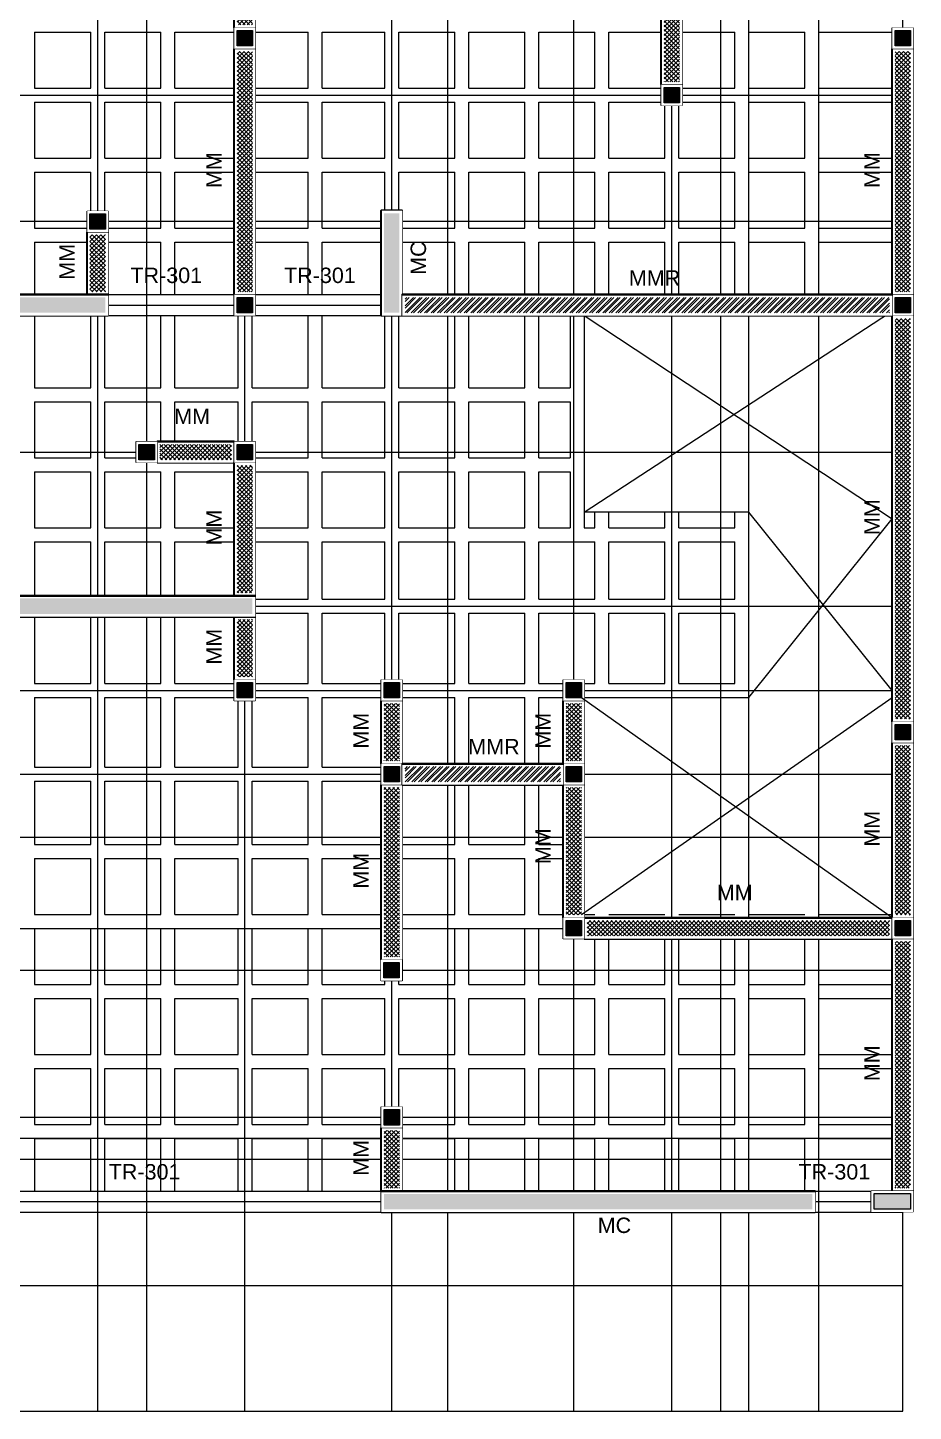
# Model space of a CAD drawing. Header units: metres. Extents: x -44 to 49.1, y -18.2 to 16.5.
# Drawn here: x 29.42 to 35.75, y 0.88 to 10.76 of the extents above; entities that cross this region are included whole.
import ezdxf

# ---------------------------------------------------------------- set-up
doc = ezdxf.new("R2010")
doc.units = ezdxf.units.M
doc.set_wipeout_variables(frame=1)
doc.linetypes.add('CENTER2', pattern=[1.125, 0.75, -0.125, 0.125, -0.125])
doc.linetypes.add('HIDDEN', pattern=[9.525, 6.35, -3.175])
for name, color, linetype, lineweight in [('.S-Castillos', 1, 'Continuous', 5), ('.S-Ejes', 251, 'CENTER2', 5), ('.S-Muros', 1, 'Continuous', 30), ('.S-Nervaduras', 86, 'Continuous', 13), ('.S-Textos', 5, 'Continuous', 15), ('.S-Vacios', 6, 'HIDDEN', 5), ('.S-Vigas_Concreto', 2, 'Continuous', 20)]:
    doc.layers.add(name, color=color, linetype=linetype, lineweight=lineweight)
doc.styles.add('General', font='arial.ttf')
doc.styles.add('Texto_Minimo', font='arial.ttf', dxfattribs={"height": 1.8})

# ---------------------------------------------------------------- blocks, each defined once
blk = doc.blocks.new('castillo')
blk.add_lwpolyline([(-0.0751, -0.075), (-0.0751, 0.075), (0.0749, 0.075), (0.0749, -0.075), (-0.0751, -0.075)])
blk.add_wipeout([(-0.0751, -0.075), (0.0749, -0.075), (0.0749, 0.075), (-0.0751, 0.075)])
h = blk.add_hatch(color=256)
h.dxf.hatch_style = 1
h.paths.add_polyline_path([(-0.0551, -0.055), (-0.0551, 0.055), (0.0549, 0.055), (0.0549, -0.055)])
blk.add_lwpolyline([(-0.0551, -0.055), (-0.0551, 0.055), (0.0549, 0.055), (0.0549, -0.055)], close=True)
blk = doc.blocks.new('*U169')
blk.add_lwpolyline([(-0.0751, -0.075), (-0.0751, 0.075), (0.2249, 0.075), (0.2249, -0.075), (-0.0751, -0.075)])
blk.add_wipeout([(-0.0751, -0.075), (0.2249, -0.075), (0.2249, 0.075), (-0.0751, 0.075)])
h = blk.add_hatch(color=256)
h.dxf.hatch_style = 1
h.paths.add_polyline_path([(-0.0551, -0.055), (-0.0551, 0.055), (0.2049, 0.055), (0.2049, -0.055)])
blk.add_lwpolyline([(-0.0551, -0.055), (-0.0551, 0.055), (0.2049, 0.055), (0.2049, -0.055)], close=True)
blk = doc.blocks.new('*U168')
blk.add_lwpolyline([(-0.0751, -0.075), (-0.0751, 0.075), (0.0749, 0.075), (0.0749, -0.075), (-0.0751, -0.075)])
blk.add_wipeout([(-0.0751, -0.075), (0.0749, -0.075), (0.0749, 0.075), (-0.0751, 0.075)])
h = blk.add_hatch(color=256)
h.dxf.hatch_style = 1
h.paths.add_polyline_path([(-0.0551, -0.055), (-0.0551, 0.055), (0.0549, 0.055), (0.0549, -0.055)])
blk.add_lwpolyline([(-0.0551, -0.055), (-0.0551, 0.055), (0.0549, 0.055), (0.0549, -0.055)], close=True)
blk = doc.blocks.new('*U1131')
for points in [[(-0.5, -0.075), (1.7, -0.075), (1.7, 0.075), (-0.5, 0.075)], [(-0.48, -0.055), (1.68, -0.055), (1.68, 0.055), (-0.48, 0.055)]]:
    blk.add_lwpolyline(points, close=True)
blk.add_wipeout([(-0.5, -0.075), (1.7, -0.075), (1.7, 0.075), (-0.5, 0.075)])
at = {"linetype": 'ByBlock', "lineweight": 5}
h = blk.add_hatch(dxfattribs=at)
h.set_pattern_fill('ANSI37', color=2, scale=0.0069)
h.set_pattern_definition([(45, (1.2, 7e-16), (-0.01549094, 0.01549094), []), (135, (1.2, 7e-16), (-0.01549094, -0.01549094), [])])
h.paths.add_polyline_path([(1.68, -0.055), (1.68, 0.055), (-0.48, 0.055), (-0.48, -0.055)])
blk.add_line((-0.5, 0.075), (1.7, 0.075))
blk = doc.blocks.new('*U1134')
for points in [[(-0.5, -0.075), (0.05, -0.075), (0.05, 0.075), (-0.5, 0.075)], [(-0.48, -0.055), (0.03, -0.055), (0.03, 0.055), (-0.48, 0.055)]]:
    blk.add_lwpolyline(points, close=True)
blk.add_wipeout([(-0.5, -0.075), (0.05, -0.075), (0.05, 0.075), (-0.5, 0.075)])
at = {"linetype": 'ByBlock', "lineweight": 5}
h = blk.add_hatch(dxfattribs=at)
h.set_pattern_fill('ANSI37', color=2, scale=0.0069)
h.set_pattern_definition([(45, (-0.45, -2e-16), (-0.0154909, 0.0154909), []), (135, (-0.45, -2e-16), (-0.0154909, -0.0154909), [])])
h.paths.add_polyline_path([(0.03, -0.055), (0.03, 0.055), (-0.48, 0.055), (-0.48, -0.055)])
blk.add_line((-0.5, 0.075), (0.05, 0.075))
blk = doc.blocks.new('*U1141')
for points in [[(-0.5, -0.075), (1.3937, -0.075), (1.3937, 0.075), (-0.5, 0.075)], [(-0.48, -0.055), (1.3737, -0.055), (1.3737, 0.055), (-0.48, 0.055)]]:
    blk.add_lwpolyline(points, close=True)
blk.add_wipeout([(-0.5, -0.075), (1.3937, -0.075), (1.3937, 0.075), (-0.5, 0.075)])
at = {"linetype": 'ByBlock', "lineweight": 5}
h = blk.add_hatch(dxfattribs=at)
h.set_pattern_fill('ANSI37', color=2, scale=0.0069)
h.set_pattern_definition([(45, (0.893694, 5e-16), (-0.01549094, 0.01549094), []), (135, (0.893694, 5e-16), (-0.01549094, -0.01549094), [])])
h.paths.add_polyline_path([(1.3737, -0.055), (1.3737, 0.055), (-0.48, 0.055), (-0.48, -0.055)])
blk.add_line((-0.5, 0.075), (1.3937, 0.075))
blk = doc.blocks.new('*U1140')
for points in [[(-0.5, -0.075), (1.2563, -0.075), (1.2563, 0.075), (-0.5, 0.075)], [(-0.48, -0.055), (1.2363, -0.055), (1.2363, 0.055), (-0.48, 0.055)]]:
    blk.add_lwpolyline(points, close=True)
blk.add_wipeout([(-0.5, -0.075), (1.2563, -0.075), (1.2563, 0.075), (-0.5, 0.075)])
at = {"linetype": 'ByBlock', "lineweight": 5}
h = blk.add_hatch(dxfattribs=at)
h.set_pattern_fill('ANSI37', color=2, scale=0.0069)
h.set_pattern_definition([(45, (0.756306, 4e-16), (-0.01549094, 0.01549094), []), (135, (0.756306, 4e-16), (-0.01549094, -0.01549094), [])])
h.paths.add_polyline_path([(1.2363, -0.055), (1.2363, 0.055), (-0.48, 0.055), (-0.48, -0.055)])
blk.add_line((-0.5, 0.075), (1.2563, 0.075))
blk = doc.blocks.new('*U1146')
for points in [[(-0.5, -0.075), (-0.0531, -0.075), (-0.0531, 0.075), (-0.5, 0.075)], [(-0.48, -0.055), (-0.0731, -0.055), (-0.0731, 0.055), (-0.48, 0.055)]]:
    blk.add_lwpolyline(points, close=True)
blk.add_wipeout([(-0.5, -0.075), (-0.0531, -0.075), (-0.0531, 0.075), (-0.5, 0.075)])
at = {"linetype": 'ByBlock', "lineweight": 5}
h = blk.add_hatch(dxfattribs=at)
h.set_pattern_fill('ANSI37', color=2, scale=0.0069)
h.set_pattern_definition([(45, (-0.553102, -3e-16), (-0.0154909, 0.0154909), []), (135, (-0.553102, -3e-16), (-0.0154909, -0.0154909), [])])
h.paths.add_polyline_path([(-0.48, 0.055), (-0.48, -0.055), (-0.0731, -0.055), (-0.0731, 0.055)])
blk.add_line((-0.5, 0.075), (-0.0531, 0.075))
blk = doc.blocks.new('*U1133')
for points in [[(-0.5, -0.075), (2.4, -0.075), (2.4, 0.075), (-0.5, 0.075)], [(-0.48, -0.055), (2.38, -0.055), (2.38, 0.055), (-0.48, 0.055)]]:
    blk.add_lwpolyline(points, close=True)
blk.add_wipeout([(-0.5, -0.075), (2.4, -0.075), (2.4, 0.075), (-0.5, 0.075)])
at = {"linetype": 'ByBlock', "lineweight": 5}
h = blk.add_hatch(dxfattribs=at)
h.set_pattern_fill('ANSI37', color=2, scale=0.0069)
h.set_pattern_definition([(45, (1.9, 1e-15), (-0.01549094, 0.01549094), []), (135, (1.9, 1e-15), (-0.01549094, -0.01549094), [])])
h.paths.add_polyline_path([(2.38, -0.055), (2.38, 0.055), (-0.48, 0.055), (-0.48, -0.055)])
blk.add_line((-0.5, 0.075), (2.4, 0.075))
blk = doc.blocks.new('*U1143')
for points in [[(-0.5, -0.075), (0.75, -0.075), (0.75, 0.075), (-0.5, 0.075)], [(-0.48, -0.055), (0.73, -0.055), (0.73, 0.055), (-0.48, 0.055)]]:
    blk.add_lwpolyline(points, close=True)
blk.add_wipeout([(-0.5, -0.075), (0.75, -0.075), (0.75, 0.075), (-0.5, 0.075)])
at = {"linetype": 'ByBlock', "lineweight": 5}
h = blk.add_hatch(dxfattribs=at)
h.set_pattern_fill('ANSI37', color=2, scale=0.0069)
h.set_pattern_definition([(45, (0.25, 1e-16), (-0.01549094, 0.01549094), []), (135, (0.25, 1e-16), (-0.01549094, -0.01549094), [])])
h.paths.add_polyline_path([(0.73, -0.055), (0.73, 0.055), (-0.48, 0.055), (-0.48, -0.055)])
blk.add_line((-0.5, 0.075), (0.75, 0.075))
blk = doc.blocks.new('*U1148')
for points in [[(-0.5, -0.075), (1.3, -0.075), (1.3, 0.075), (-0.5, 0.075)], [(-0.48, -0.055), (1.28, -0.055), (1.28, 0.055), (-0.48, 0.055)]]:
    blk.add_lwpolyline(points, close=True)
blk.add_wipeout([(-0.5, -0.075), (1.3, -0.075), (1.3, 0.075), (-0.5, 0.075)])
at = {"linetype": 'ByBlock', "lineweight": 5}
h = blk.add_hatch(dxfattribs=at)
h.set_pattern_fill('ANSI37', color=2, scale=0.0069)
h.set_pattern_definition([(45, (0.8, 4e-16), (-0.01549094, 0.01549094), []), (135, (0.8, 4e-16), (-0.01549094, -0.01549094), [])])
h.paths.add_polyline_path([(1.28, -0.055), (1.28, 0.055), (-0.48, 0.055), (-0.48, -0.055)])
blk.add_line((-0.5, 0.075), (1.3, 0.075))
blk = doc.blocks.new('*U1142')
for points in [[(-0.5084, -0.075), (-0.0568, -0.075), (-0.0568, 0.075), (-0.5084, 0.075)], [(-0.4884, -0.055), (-0.0768, -0.055), (-0.0768, 0.055), (-0.4884, 0.055)]]:
    blk.add_lwpolyline(points, close=True)
blk.add_wipeout([(-0.5084, -0.075), (-0.0568, -0.075), (-0.0568, 0.075), (-0.5084, 0.075)])
at = {"linetype": 'ByBlock', "lineweight": 5}
h = blk.add_hatch(dxfattribs=at)
h.set_pattern_fill('ANSI37', color=2, scale=0.0069)
h.set_pattern_definition([(45, (-0.565118, -3e-16), (-0.0154909, 0.0154909), []), (135, (-0.565118, -3e-16), (-0.0154909, -0.0154909), [])])
h.paths.add_polyline_path([(-0.4884, 0.055), (-0.4884, -0.055), (-0.0768, -0.055), (-0.0768, 0.055)])
blk.add_line((-0.5084, 0.075), (-0.0568, 0.075))
blk = doc.blocks.new('*U1144')
for points in [[(-0.5, -0.075), (-0.05, -0.075), (-0.05, 0.075), (-0.5, 0.075)], [(-0.48, -0.055), (-0.07, -0.055), (-0.07, 0.055), (-0.48, 0.055)]]:
    blk.add_lwpolyline(points, close=True)
blk.add_wipeout([(-0.5, -0.075), (-0.05, -0.075), (-0.05, 0.075), (-0.5, 0.075)])
at = {"linetype": 'ByBlock', "lineweight": 5}
h = blk.add_hatch(dxfattribs=at)
h.set_pattern_fill('ANSI37', color=2, scale=0.0069)
h.set_pattern_definition([(45, (-0.55, -3e-16), (-0.0154909, 0.0154909), []), (135, (-0.55, -3e-16), (-0.0154909, -0.0154909), [])])
h.paths.add_polyline_path([(-0.48, 0.055), (-0.48, -0.055), (-0.07, -0.055), (-0.07, 0.055)])
blk.add_line((-0.5, 0.075), (-0.05, 0.075))
blk = doc.blocks.new('*U1147')
for points in [[(0.05, -0.075), (0.5, -0.075), (0.5, 0.075), (0.05, 0.075)], [(0.07, -0.055), (0.48, -0.055), (0.48, 0.055), (0.07, 0.055)]]:
    blk.add_lwpolyline(points, close=True)
blk.add_wipeout([(0.05, -0.075), (0.5, -0.075), (0.5, 0.075), (0.05, 0.075)])
at = {"linetype": 'ByBlock', "lineweight": 5}
h = blk.add_hatch(dxfattribs=at)
h.set_pattern_fill('ANSI37', color=2, scale=0.0069)
h.set_pattern_definition([(45, (0.55, 3e-16), (-0.0154909, 0.0154909), []), (135, (0.55, 3e-16), (-0.0154909, -0.0154909), [])])
h.paths.add_polyline_path([(0.48, -0.055), (0.48, 0.055), (0.07, 0.055), (0.07, -0.055)])
blk.add_line((0.05, 0.075), (0.5, 0.075))
blk = doc.blocks.new('*U1145')
for points in [[(-0.5, -0.075), (0.45, -0.075), (0.45, 0.075), (-0.5, 0.075)], [(-0.48, -0.055), (0.43, -0.055), (0.43, 0.055), (-0.48, 0.055)]]:
    blk.add_lwpolyline(points, close=True)
blk.add_wipeout([(-0.5, -0.075), (0.45, -0.075), (0.45, 0.075), (-0.5, 0.075)])
at = {"linetype": 'ByBlock', "lineweight": 5}
h = blk.add_hatch(dxfattribs=at)
h.set_pattern_fill('ANSI37', color=2, scale=0.0069)
h.set_pattern_definition([(45, (-0.05, -3e-17), (-0.0154909, 0.0154909), []), (135, (-0.05, -3e-17), (-0.0154909, -0.0154909), [])])
h.paths.add_polyline_path([(0.43, -0.055), (0.43, 0.055), (-0.48, 0.055), (-0.48, -0.055)])
blk.add_line((-0.5, 0.075), (0.45, 0.075))
blk = doc.blocks.new('*U1101')
for points in [[(-0.5, -0.075), (-0.05, -0.075), (-0.05, 0.075), (-0.5, 0.075)], [(-0.48, -0.055), (-0.07, -0.055), (-0.07, 0.055), (-0.48, 0.055)]]:
    blk.add_lwpolyline(points, close=True)
blk.add_wipeout([(-0.5, -0.075), (-0.05, -0.075), (-0.05, 0.075), (-0.5, 0.075)])
at = {"linetype": 'ByBlock', "lineweight": 5}
h = blk.add_hatch(dxfattribs=at)
h.set_pattern_fill('ANSI37', color=2, scale=0.0069)
h.set_pattern_definition([(45, (-0.55, -3e-16), (-0.0154909, 0.0154909), []), (135, (-0.55, -3e-16), (-0.0154909, -0.0154909), [])])
h.paths.add_polyline_path([(-0.48, 0.055), (-0.48, -0.055), (-0.07, -0.055), (-0.07, 0.055)])
blk.add_line((-0.5, 0.075), (-0.05, 0.075))
blk = doc.blocks.new('*U1172')
for points in [[(-0.5, -0.075), (1.65, -0.075), (1.65, 0.075), (-0.5, 0.075)], [(-0.48, -0.055), (1.63, -0.055), (1.63, 0.055), (-0.48, 0.055)]]:
    blk.add_lwpolyline(points, close=True)
blk.add_wipeout([(-0.5, -0.075), (1.65, -0.075), (1.65, 0.075), (-0.5, 0.075)])
at = {"linetype": 'ByBlock', "lineweight": 5}
h = blk.add_hatch(color=256, dxfattribs=at)
h.dxf.hatch_style = 1
h.paths.add_polyline_path([(1.63, -0.055), (1.63, 0.055), (-0.48, 0.055), (-0.48, -0.055)])
blk.add_line((-0.5, 0.075), (1.65, 0.075))
blk = doc.blocks.new('*U1173')
for points in [[(-0.5, -0.075), (2.7, -0.075), (2.7, 0.075), (-0.5, 0.075)], [(-0.48, -0.055), (2.68, -0.055), (2.68, 0.055), (-0.48, 0.055)]]:
    blk.add_lwpolyline(points, close=True)
blk.add_wipeout([(-0.5, -0.075), (2.7, -0.075), (2.7, 0.075), (-0.5, 0.075)])
at = {"linetype": 'ByBlock', "lineweight": 5}
h = blk.add_hatch(color=256, dxfattribs=at)
h.dxf.hatch_style = 1
h.paths.add_polyline_path([(2.68, -0.055), (2.68, 0.055), (-0.48, 0.055), (-0.48, -0.055)])
blk.add_line((-0.5, 0.075), (2.7, 0.075))
blk = doc.blocks.new('*U1174')
for points in [[(-0.2498, -0.075), (0.5, -0.075), (0.5, 0.075), (-0.2498, 0.075)], [(-0.2298, -0.055), (0.48, -0.055), (0.48, 0.055), (-0.2298, 0.055)]]:
    blk.add_lwpolyline(points, close=True)
blk.add_wipeout([(-0.2498, -0.075), (0.5, -0.075), (0.5, 0.075), (-0.2498, 0.075)])
at = {"linetype": 'ByBlock', "lineweight": 5}
h = blk.add_hatch(color=256, dxfattribs=at)
h.dxf.hatch_style = 1
h.paths.add_polyline_path([(0.48, -0.055), (0.48, 0.055), (-0.2298, 0.055), (-0.2298, -0.055)])
blk.add_line((-0.2498, 0.075), (0.5, 0.075))
blk = doc.blocks.new('*U1175')
for points in [[(-0.5, -0.075), (2.6, -0.075), (2.6, 0.075), (-0.5, 0.075)], [(-0.48, -0.055), (2.58, -0.055), (2.58, 0.055), (-0.48, 0.055)]]:
    blk.add_lwpolyline(points, close=True)
blk.add_wipeout([(-0.5, -0.075), (2.6, -0.075), (2.6, 0.075), (-0.5, 0.075)])
at = {"linetype": 'ByBlock', "lineweight": 5}
h = blk.add_hatch(color=256, dxfattribs=at)
h.dxf.hatch_style = 1
h.paths.add_polyline_path([(2.58, -0.055), (2.58, 0.055), (-0.48, 0.055), (-0.48, -0.055)])
blk.add_line((-0.5, 0.075), (2.6, 0.075))
blk = doc.blocks.new('*U1198')
for points in [[(-0.5, -0.075), (3, -0.075), (3, 0.075), (-0.5, 0.075)], [(-0.48, -0.055), (2.98, -0.055), (2.98, 0.055), (-0.48, 0.055)]]:
    blk.add_lwpolyline(points, close=True)
blk.add_wipeout([(-0.5, -0.075), (3, -0.075), (3, 0.075), (-0.5, 0.075)])
at = {"linetype": 'ByBlock', "lineweight": 5}
h = blk.add_hatch(dxfattribs=at)
h.set_pattern_fill('ANSI32', color=6, scale=0.0035)
h.set_pattern_definition([(45, (2.5, 1e-15), (-0.02357317, 0.02357317), []), (45, (2.515715, 1e-15), (-0.02357317, 0.02357317), [])])
h.paths.add_polyline_path([(2.98, -0.055), (2.98, 0.055), (-0.48, 0.055), (-0.48, -0.055)])
blk.add_line((-0.5, 0.075), (3, 0.075))
blk = doc.blocks.new('*U1199')
for points in [[(-0.5, -0.075), (0.65, -0.075), (0.65, 0.075), (-0.5, 0.075)], [(-0.48, -0.055), (0.63, -0.055), (0.63, 0.055), (-0.48, 0.055)]]:
    blk.add_lwpolyline(points, close=True)
blk.add_wipeout([(-0.5, -0.075), (0.65, -0.075), (0.65, 0.075), (-0.5, 0.075)])
at = {"linetype": 'ByBlock', "lineweight": 5}
h = blk.add_hatch(dxfattribs=at)
h.set_pattern_fill('ANSI32', color=6, scale=0.0035)
h.set_pattern_definition([(45, (0.15, 8e-17), (-0.0235732, 0.0235732), []), (45, (0.165715, 8e-17), (-0.0235732, 0.0235732), [])])
h.paths.add_polyline_path([(0.63, -0.055), (0.63, 0.055), (-0.48, 0.055), (-0.48, -0.055)])
blk.add_line((-0.5, 0.075), (0.65, 0.075))

msp = doc.modelspace()

# ---------------------------------------------------------------- linework, layer by layer
at = {"layer": '.S-Ejes', "ltscale": 15}
for p, q in [((34.3711, 0.883), (34.3711, 15.3611)), ((29.9211, 0.883), (29.9211, 15.1829)), ((30.2711, 0.883), (30.2711, 15.1829)), ((30.9711, 0.883), (30.9711, 15.1829)), ((32.0211, 0.883), (32.0211, 15.1829)), ((32.4211, 0.883), (32.4211, 15.1829)), ((33.3211, 0.883), (33.3211, 15.1829)), ((34.0211, 0.883), (34.0211, 15.1829)), ((34.5711, 0.883), (34.5711, 15.1829)), ((35.0711, 0.883), (35.0711, 15.1829)), ((35.6711, 0.883), (35.6711, 15.1829)), ((25.62, 10.2825), (35.6711, 10.2825)), ((25.62, 9.3825), (35.6711, 9.3825)), ((25.62, 8.7825), (35.6711, 8.7825)), ((25.62, 7.7325), (35.6711, 7.7325)), ((25.62, 6.6325), (35.6711, 6.6325)), ((25.62, 6.0308), (35.6711, 6.0308)), ((25.62, 5.4325), (35.6711, 5.4325)), ((25.62, 4.9825), (35.6711, 4.9825)), ((25.62, 4.3308), (35.6711, 4.3308)), ((25.62, 4.0325), (35.6711, 4.0325)), ((25.62, 2.9825), (35.6711, 2.9825)), ((25.538, 2.8325), (35.6711, 2.8325)), ((25.62, 2.6825), (35.6711, 2.6825)), ((25.2141, 2.3808), (35.6711, 2.3808)), ((25.62, 1.7825), (35.6711, 1.7825)), ((25.62, 0.883), (35.6711, 0.883))]:
    msp.add_line(p, q, dxfattribs=at)
at = {"layer": '.S-Nervaduras'}
for p, q in [((29.471, 10.7325), (29.871, 10.7325)), ((29.4711, 10.3325), (29.4711, 10.7325)), ((29.8711, 10.3325), (29.8711, 10.7325)), ((29.971, 10.7325), (30.371, 10.7325)), ((29.9711, 10.3325), (29.9711, 10.7325)), ((30.3711, 10.3325), (30.3711, 10.7325)), ((30.471, 10.7325), (31.4232, 10.7325)), ((30.4711, 10.3325), (30.4711, 10.7325)), ((31.4234, 10.3325), (31.4234, 10.7325)), ((31.5232, 10.7325), (31.971, 10.7325)), ((31.5234, 10.3325), (31.5234, 10.7325)), ((31.9711, 10.3325), (31.9711, 10.7325)), ((32.071, 10.7325), (32.471, 10.7325)), ((32.0711, 10.3325), (32.0711, 10.7325)), ((32.4711, 10.3325), (32.4711, 10.7325)), ((32.571, 10.7325), (32.971, 10.7325)), ((32.5711, 10.3325), (32.5711, 10.7325)), ((32.9711, 10.3325), (32.9711, 10.7325)), ((33.071, 10.7325), (33.471, 10.7325)), ((33.0711, 10.3325), (33.0711, 10.7325)), ((33.4711, 10.3325), (33.4711, 10.7325)), ((33.571, 10.7325), (33.971, 10.7325)), ((33.5711, 10.3325), (33.5711, 10.7325)), ((33.9711, 10.3325), (33.9711, 10.7325)), ((34.071, 10.7325), (34.471, 10.7325)), ((34.0711, 10.3325), (34.0711, 10.7325)), ((34.4711, 10.3325), (34.4711, 10.7325)), ((34.571, 10.7325), (34.971, 10.7325)), ((34.5711, 10.3325), (34.5711, 10.7325)), ((34.9711, 10.3325), (34.9711, 10.7325)), ((35.071, 10.7325), (35.6711, 10.7325)), ((35.0711, 10.3325), (35.0711, 10.7325)), ((29.471, 10.3325), (29.871, 10.3325)), ((29.971, 10.3325), (30.371, 10.3325)), ((30.471, 10.3325), (31.4232, 10.3325)), ((31.5232, 10.3325), (31.971, 10.3325)), ((32.071, 10.3325), (32.471, 10.3325)), ((32.571, 10.3325), (32.971, 10.3325)), ((33.071, 10.3325), (33.471, 10.3325)), ((33.571, 10.3325), (33.971, 10.3325)), ((34.071, 10.3325), (34.471, 10.3325)), ((34.571, 10.3325), (34.971, 10.3325)), ((35.071, 10.3325), (35.6711, 10.3325)), ((29.471, 10.2325), (29.871, 10.2325)), ((29.4711, 9.8325), (29.4711, 10.2325)), ((29.8711, 9.8325), (29.8711, 10.2325)), ((29.971, 10.2325), (30.371, 10.2325)), ((29.9711, 9.8325), (29.9711, 10.2325)), ((30.3711, 9.8325), (30.3711, 10.2325)), ((30.471, 10.2325), (31.4232, 10.2325)), ((30.4711, 9.8325), (30.4711, 10.2325)), ((31.4234, 9.8325), (31.4234, 10.2325)), ((31.5232, 10.2325), (31.971, 10.2325)), ((31.5234, 9.8325), (31.5234, 10.2325)), ((31.9711, 9.8325), (31.9711, 10.2325)), ((32.071, 10.2325), (32.471, 10.2325)), ((32.0711, 9.8325), (32.0711, 10.2325)), ((32.4711, 9.8325), (32.4711, 10.2325)), ((32.571, 10.2325), (32.971, 10.2325)), ((32.5711, 9.8325), (32.5711, 10.2325)), ((32.9711, 9.8325), (32.9711, 10.2325)), ((33.071, 10.2325), (33.471, 10.2325)), ((33.0711, 9.8325), (33.0711, 10.2325)), ((33.4711, 9.8325), (33.4711, 10.2325)), ((33.571, 10.2325), (33.971, 10.2325)), ((33.5711, 9.8325), (33.5711, 10.2325)), ((33.9711, 9.8325), (33.9711, 10.2325)), ((34.071, 10.2325), (34.471, 10.2325)), ((34.0711, 9.8325), (34.0711, 10.2325)), ((34.4711, 9.8325), (34.4711, 10.2325)), ((34.571, 10.2325), (34.971, 10.2325)), ((34.5711, 9.8325), (34.5711, 10.2325)), ((34.9711, 9.8325), (34.9711, 10.2325)), ((35.071, 10.2325), (35.6711, 10.2325)), ((35.0711, 9.8325), (35.0711, 10.2325)), ((29.471, 9.8325), (29.871, 9.8325)), ((29.971, 9.8325), (30.371, 9.8325)), ((30.471, 9.8325), (31.4232, 9.8325)), ((31.5232, 9.8325), (31.971, 9.8325)), ((32.071, 9.8325), (32.471, 9.8325)), ((32.571, 9.8325), (32.971, 9.8325)), ((33.071, 9.8325), (33.471, 9.8325)), ((33.571, 9.8325), (33.971, 9.8325)), ((34.071, 9.8325), (34.471, 9.8325)), ((34.571, 9.8325), (34.971, 9.8325)), ((35.071, 9.8325), (35.6711, 9.8325)), ((29.471, 9.7325), (29.871, 9.7325)), ((29.4711, 9.3325), (29.4711, 9.7325)), ((29.8711, 9.3325), (29.8711, 9.7325)), ((29.971, 9.7325), (30.371, 9.7325)), ((29.9711, 9.3325), (29.9711, 9.7325)), ((30.3711, 9.3325), (30.3711, 9.7325)), ((30.471, 9.7325), (31.4232, 9.7325)), ((30.4711, 9.3325), (30.4711, 9.7325)), ((31.4234, 9.3325), (31.4234, 9.7325)), ((31.5232, 9.7325), (31.971, 9.7325)), ((31.5234, 9.3325), (31.5234, 9.7325)), ((31.9711, 9.3325), (31.9711, 9.7325)), ((32.071, 9.7325), (32.471, 9.7325)), ((32.0711, 9.3325), (32.0711, 9.7325)), ((32.4711, 9.3325), (32.4711, 9.7325)), ((32.571, 9.7325), (32.971, 9.7325)), ((32.5711, 9.3325), (32.5711, 9.7325)), ((32.9711, 9.3325), (32.9711, 9.7325)), ((33.071, 9.7325), (33.471, 9.7325)), ((33.0711, 9.3325), (33.0711, 9.7325)), ((33.4711, 9.3325), (33.4711, 9.7325)), ((33.571, 9.7325), (33.971, 9.7325)), ((33.5711, 9.3325), (33.5711, 9.7325)), ((33.9711, 9.3325), (33.9711, 9.7325)), ((34.071, 9.7325), (34.471, 9.7325)), ((34.0711, 9.3325), (34.0711, 9.7325)), ((34.4711, 9.3325), (34.4711, 9.7325)), ((34.571, 9.7325), (34.971, 9.7325)), ((34.5711, 9.3325), (34.5711, 9.7325)), ((34.9711, 9.3325), (34.9711, 9.7325)), ((35.071, 9.7325), (35.6711, 9.7325)), ((35.0711, 9.3325), (35.0711, 9.7325)), ((29.471, 9.3325), (29.871, 9.3325)), ((29.971, 9.3325), (30.371, 9.3325)), ((30.471, 9.3325), (31.4232, 9.3325)), ((31.5232, 9.3325), (31.971, 9.3325)), ((32.071, 9.3325), (32.471, 9.3325)), ((32.571, 9.3325), (32.971, 9.3325)), ((33.071, 9.3325), (33.471, 9.3325)), ((33.571, 9.3325), (33.971, 9.3325)), ((34.071, 9.3325), (34.471, 9.3325)), ((34.571, 9.3325), (34.971, 9.3325)), ((35.071, 9.3325), (35.6711, 9.3325)), ((29.471, 9.2325), (29.871, 9.2325)), ((29.4711, 8.1917), (29.4711, 9.2325)), ((29.8711, 8.1917), (29.8711, 9.2325)), ((29.971, 9.2325), (30.371, 9.2325)), ((29.9711, 8.8575), (29.9711, 9.2325)), ((30.3711, 8.8575), (30.3711, 9.2325)), ((30.471, 9.2325), (31.4232, 9.2325)), ((30.4711, 8.8575), (30.4711, 9.2325)), ((31.4234, 8.8575), (31.4234, 9.2325)), ((31.5232, 9.2325), (31.971, 9.2325)), ((31.5234, 8.8575), (31.5234, 9.2325)), ((31.9711, 8.8575), (31.9711, 9.2325)), ((32.071, 9.2325), (32.471, 9.2325)), ((32.0711, 8.1917), (32.0711, 9.2325)), ((32.4711, 8.1917), (32.4711, 9.2325)), ((32.571, 9.2325), (32.971, 9.2325)), ((32.5711, 8.1917), (32.5711, 9.2325)), ((32.9711, 8.1917), (32.9711, 9.2325)), ((33.071, 9.2325), (33.471, 9.2325)), ((33.0711, 8.1917), (33.0711, 9.2325)), ((33.4711, 8.7075), (33.4711, 9.2325)), ((33.571, 9.2325), (33.971, 9.2325)), ((33.5711, 8.7075), (33.5711, 9.2325)), ((33.9711, 8.7075), (33.9711, 9.2325)), ((34.071, 9.2325), (34.471, 9.2325)), ((34.0711, 8.7075), (34.0711, 9.2325)), ((34.4711, 8.7075), (34.4711, 9.2325)), ((34.571, 9.2325), (34.971, 9.2325)), ((34.5711, 8.7075), (34.5711, 9.2325)), ((34.9711, 8.7075), (34.9711, 9.2325)), ((35.071, 9.2325), (35.6711, 9.2325)), ((35.0711, 8.7075), (35.0711, 9.2325)), ((29.9711, 8.1917), (29.9711, 8.7075)), ((30.3711, 8.1917), (30.3711, 8.7075)), ((30.4711, 8.1917), (30.4711, 8.7075)), ((30.9234, 8.1917), (30.9234, 8.7075)), ((31.0234, 8.1917), (31.0234, 8.7075)), ((31.4234, 8.1917), (31.4234, 8.7075)), ((31.5234, 8.1917), (31.5234, 8.7075)), ((31.9711, 8.1917), (31.9711, 8.7075)), ((33.2961, 8.7076), (33.2961, 8.1917)), ((33.3961, 8.7076), (33.3961, 7.1917)), ((29.471, 8.1917), (29.871, 8.1917)), ((29.971, 8.1917), (30.371, 8.1917)), ((30.471, 8.1917), (30.9232, 8.1917)), ((31.0232, 8.1917), (31.4232, 8.1917)), ((31.5232, 8.1917), (31.971, 8.1917)), ((32.071, 8.1917), (32.471, 8.1917)), ((32.571, 8.1917), (32.971, 8.1917)), ((33.071, 8.1917), (33.2961, 8.1917)), ((35.5961, 8.1917), (35.6711, 8.1917)), ((29.471, 8.0917), (29.871, 8.0917)), ((29.4711, 7.6917), (29.4711, 8.0917)), ((29.8711, 7.6917), (29.8711, 8.0917)), ((29.971, 8.0917), (30.371, 8.0917)), ((29.9711, 7.6917), (29.9711, 8.0917)), ((30.3711, 7.6917), (30.3711, 8.0917)), ((30.471, 8.0917), (30.9232, 8.0917)), ((30.4711, 7.6917), (30.4711, 8.0917)), ((30.9234, 7.6917), (30.9234, 8.0917)), ((31.0232, 8.0917), (31.4232, 8.0917)), ((31.0234, 7.6917), (31.0234, 8.0917)), ((31.4234, 7.6917), (31.4234, 8.0917)), ((31.5232, 8.0917), (31.971, 8.0917)), ((31.5234, 7.6917), (31.5234, 8.0917)), ((31.9711, 7.6917), (31.9711, 8.0917)), ((32.071, 8.0917), (32.471, 8.0917)), ((32.0711, 7.6917), (32.0711, 8.0917)), ((32.4711, 7.6917), (32.4711, 8.0917)), ((32.571, 8.0917), (32.971, 8.0917)), ((32.5711, 7.6917), (32.5711, 8.0917)), ((32.9711, 7.6917), (32.9711, 8.0917)), ((33.071, 8.0917), (33.2961, 8.0917)), ((33.0711, 7.6917), (33.0711, 8.0917)), ((33.2961, 8.0917), (33.2961, 7.6917)), ((35.5961, 8.0917), (35.6711, 8.0917)), ((29.471, 7.6917), (29.871, 7.6917)), ((29.971, 7.6917), (30.371, 7.6917)), ((30.471, 7.6917), (30.9232, 7.6917)), ((31.0232, 7.6917), (31.4232, 7.6917)), ((31.5232, 7.6917), (31.971, 7.6917)), ((32.071, 7.6917), (32.471, 7.6917)), ((32.571, 7.6917), (32.971, 7.6917)), ((33.071, 7.6917), (33.2961, 7.6917)), ((35.5961, 7.6917), (35.6711, 7.6917)), ((29.471, 7.5917), (29.871, 7.5917)), ((29.4711, 7.1917), (29.4711, 7.5917)), ((29.8711, 7.1917), (29.8711, 7.5917)), ((29.971, 7.5917), (30.371, 7.5917)), ((29.9711, 7.1917), (29.9711, 7.5917)), ((30.3711, 7.1917), (30.3711, 7.5917)), ((30.471, 7.5917), (30.9232, 7.5917)), ((30.4711, 7.1917), (30.4711, 7.5917)), ((30.9234, 7.1917), (30.9234, 7.5917)), ((31.0232, 7.5917), (31.4232, 7.5917)), ((31.0234, 7.1917), (31.0234, 7.5917)), ((31.4234, 7.1917), (31.4234, 7.5917)), ((31.5232, 7.5917), (31.971, 7.5917)), ((31.5234, 7.1917), (31.5234, 7.5917)), ((31.9711, 7.1917), (31.9711, 7.5917)), ((32.071, 7.5917), (32.471, 7.5917)), ((32.0711, 7.1917), (32.0711, 7.5917)), ((32.4711, 7.1917), (32.4711, 7.5917)), ((32.571, 7.5917), (32.971, 7.5917)), ((32.5711, 7.1917), (32.5711, 7.5917)), ((32.9711, 7.1917), (32.9711, 7.5917)), ((33.071, 7.5917), (33.2961, 7.5917)), ((33.0711, 7.1917), (33.0711, 7.5917)), ((33.2961, 7.5917), (33.2961, 7.1917)), ((35.5961, 7.5917), (35.6711, 7.5917)), ((34.5711, 7.3036), (33.3961, 7.3036)), ((33.4711, 7.1917), (33.4711, 7.3072)), ((33.5711, 7.1917), (33.5711, 7.3069)), ((33.9711, 7.1917), (33.9711, 7.3055)), ((34.0711, 7.1917), (34.0711, 7.3052)), ((34.4711, 7.1917), (34.4711, 7.3039)), ((34.5711, 7.1917), (34.5711, 7.3036)), ((29.471, 7.1917), (29.871, 7.1917)), ((29.971, 7.1917), (30.371, 7.1917)), ((30.471, 7.1917), (30.9232, 7.1917)), ((31.0232, 7.1917), (31.4232, 7.1917)), ((31.5232, 7.1917), (31.971, 7.1917)), ((32.071, 7.1917), (32.471, 7.1917)), ((32.571, 7.1917), (32.971, 7.1917)), ((33.071, 7.1917), (33.2961, 7.1917)), ((33.3961, 7.1917), (33.471, 7.1917)), ((33.571, 7.1917), (33.971, 7.1917)), ((34.071, 7.1917), (34.471, 7.1917)), ((34.571, 7.1917), (34.5711, 7.1917)), ((34.5711, 6.6825), (34.5711, 7.1917)), ((35.5961, 7.1917), (35.6711, 7.1917)), ((29.471, 7.0917), (29.871, 7.0917)), ((29.4711, 6.6825), (29.4711, 7.0917)), ((29.8711, 6.6825), (29.8711, 7.0917)), ((29.971, 7.0917), (30.371, 7.0917)), ((29.9711, 6.6825), (29.9711, 7.0917)), ((30.3711, 6.6825), (30.3711, 7.0917)), ((30.471, 7.0917), (30.9232, 7.0917)), ((30.4711, 6.6825), (30.4711, 7.0917)), ((30.9234, 6.6825), (30.9234, 7.0917)), ((31.0232, 7.0917), (31.4232, 7.0917)), ((31.0234, 6.6825), (31.0234, 7.0917)), ((31.4234, 6.6825), (31.4234, 7.0917)), ((31.5232, 7.0917), (31.971, 7.0917)), ((31.5234, 6.6825), (31.5234, 7.0917)), ((31.9711, 6.6825), (31.9711, 7.0917)), ((32.071, 7.0917), (32.471, 7.0917)), ((32.0711, 6.6825), (32.0711, 7.0917)), ((32.4711, 6.6825), (32.4711, 7.0917)), ((32.571, 7.0917), (32.971, 7.0917)), ((32.5711, 6.6825), (32.5711, 7.0917)), ((32.9711, 6.6825), (32.9711, 7.0917)), ((33.071, 7.0917), (33.471, 7.0917)), ((33.0711, 6.6825), (33.0711, 7.0917)), ((33.4711, 6.6825), (33.4711, 7.0917)), ((33.571, 7.0917), (33.971, 7.0917)), ((33.5711, 6.6825), (33.5711, 7.0917)), ((33.9711, 6.6825), (33.9711, 7.0917)), ((34.071, 7.0917), (34.471, 7.0917)), ((34.0711, 6.6825), (34.0711, 7.0917)), ((34.4711, 6.6825), (34.4711, 7.0917)), ((34.571, 7.0917), (34.5711, 7.0917)), ((35.5961, 7.0917), (35.6711, 7.0917)), ((29.471, 6.6825), (29.871, 6.6825)), ((29.971, 6.6825), (30.371, 6.6825)), ((30.471, 6.6825), (30.9232, 6.6825)), ((31.0232, 6.6825), (31.4232, 6.6825)), ((31.5232, 6.6825), (31.971, 6.6825)), ((32.071, 6.6825), (32.471, 6.6825)), ((32.571, 6.6825), (32.971, 6.6825)), ((33.071, 6.6825), (33.471, 6.6825)), ((33.571, 6.6825), (33.971, 6.6825)), ((34.071, 6.6825), (34.471, 6.6825)), ((34.571, 6.6825), (34.5711, 6.6825)), ((34.5711, 5.9808), (34.5711, 6.6825)), ((35.5961, 6.6825), (35.6711, 6.6825)), ((29.471, 6.5825), (29.871, 6.5825)), ((29.4711, 6.0808), (29.4711, 6.5825)), ((29.8711, 6.0808), (29.8711, 6.5825)), ((29.971, 6.5825), (30.371, 6.5825)), ((29.9711, 6.0808), (29.9711, 6.5825)), ((30.3711, 6.0808), (30.3711, 6.5825)), ((30.471, 6.5825), (30.9232, 6.5825)), ((30.4711, 6.0808), (30.4711, 6.5825)), ((30.9234, 6.0808), (30.9234, 6.5825)), ((31.0232, 6.5825), (31.4232, 6.5825)), ((31.0234, 6.0808), (31.0234, 6.5825)), ((31.4234, 6.0808), (31.4234, 6.5825)), ((31.5232, 6.5825), (31.971, 6.5825)), ((31.5234, 6.0808), (31.5234, 6.5825)), ((31.9711, 6.0808), (31.9711, 6.5825)), ((32.071, 6.5825), (32.471, 6.5825)), ((32.0711, 6.0808), (32.0711, 6.5825)), ((32.4711, 6.0808), (32.4711, 6.5825)), ((32.571, 6.5825), (32.971, 6.5825)), ((32.5711, 6.0808), (32.5711, 6.5825)), ((32.9711, 6.0808), (32.9711, 6.5825)), ((33.071, 6.5825), (33.471, 6.5825)), ((33.0711, 6.0808), (33.0711, 6.5825)), ((33.4711, 6.0808), (33.4711, 6.5825)), ((33.571, 6.5825), (33.971, 6.5825)), ((33.5711, 6.0808), (33.5711, 6.5825)), ((33.9711, 6.0808), (33.9711, 6.5825)), ((34.071, 6.5825), (34.471, 6.5825)), ((34.0711, 6.0808), (34.0711, 6.5825)), ((34.4711, 6.0808), (34.4711, 6.5825)), ((34.571, 6.5825), (34.571, 6.5825)), ((35.5961, 6.5825), (35.6711, 6.5825)), ((29.471, 6.0808), (29.871, 6.0808)), ((29.971, 6.0808), (30.371, 6.0808)), ((30.471, 6.0808), (30.9232, 6.0808)), ((31.0232, 6.0808), (31.4232, 6.0808)), ((31.5232, 6.0808), (31.971, 6.0808)), ((32.071, 6.0808), (32.471, 6.0808)), ((32.571, 6.0808), (32.971, 6.0808)), ((33.071, 6.0808), (33.471, 6.0808)), ((33.571, 6.0808), (33.971, 6.0808)), ((34.071, 6.0808), (34.471, 6.0808)), ((34.571, 6.0808), (34.571, 6.0808)), ((35.5961, 6.0808), (35.6711, 6.0808)), ((29.471, 5.9808), (29.871, 5.9808)), ((29.4711, 5.4825), (29.4711, 5.9808)), ((29.8711, 5.4825), (29.8711, 5.9808)), ((29.971, 5.9808), (30.371, 5.9808)), ((29.9711, 5.4825), (29.9711, 5.9808)), ((30.3711, 5.4825), (30.3711, 5.9808)), ((30.471, 5.9808), (30.9232, 5.9808)), ((30.4711, 5.4825), (30.4711, 5.9808)), ((30.9234, 5.4825), (30.9234, 5.9808)), ((31.0232, 5.9808), (31.4232, 5.9808)), ((31.0234, 5.4825), (31.0234, 5.9808)), ((31.4234, 5.4825), (31.4234, 5.9808)), ((31.5232, 5.9808), (31.971, 5.9808)), ((31.5234, 5.4825), (31.5234, 5.9808)), ((31.9711, 5.4825), (31.9711, 5.9808)), ((32.071, 5.9808), (32.471, 5.9808)), ((32.0711, 5.4825), (32.0711, 5.9808)), ((32.4711, 5.4825), (32.4711, 5.9808)), ((32.571, 5.9808), (32.971, 5.9808)), ((32.5711, 5.4825), (32.5711, 5.9808)), ((32.9711, 5.4825), (32.9711, 5.9808)), ((33.071, 5.9808), (33.471, 5.9808)), ((33.0711, 5.4825), (33.0711, 5.9808)), ((33.471, 5.9808), (34.071, 5.9808)), ((34.071, 5.9808), (34.5711, 5.9808)), ((35.5961, 5.9808), (35.6711, 5.9808)), ((29.471, 5.4825), (29.871, 5.4825)), ((29.971, 5.4825), (30.371, 5.4825)), ((30.471, 5.4825), (30.9232, 5.4825)), ((31.0232, 5.4825), (31.4232, 5.4825)), ((31.5232, 5.4825), (31.971, 5.4825)), ((32.071, 5.4825), (32.471, 5.4825)), ((32.571, 5.4825), (32.971, 5.4825)), ((33.071, 5.4825), (33.3961, 5.4825)), ((35.5961, 5.4825), (35.6711, 5.4825)), ((29.471, 5.3825), (29.871, 5.3825)), ((29.4711, 4.9308), (29.4711, 5.3825)), ((29.8711, 4.9308), (29.8711, 5.3825)), ((29.971, 5.3825), (30.371, 5.3825)), ((29.9711, 4.9308), (29.9711, 5.3825)), ((30.3711, 4.9308), (30.3711, 5.3825)), ((30.471, 5.3825), (30.9232, 5.3825)), ((30.4711, 4.9308), (30.4711, 5.3825)), ((30.9234, 4.9308), (30.9234, 5.3825)), ((31.0232, 5.3825), (31.4232, 5.3825)), ((31.0234, 4.9308), (31.0234, 5.3825)), ((31.4234, 4.9308), (31.4234, 5.3825)), ((31.5232, 5.3825), (31.971, 5.3825)), ((31.5234, 4.9308), (31.5234, 5.3825)), ((31.9711, 4.9308), (31.9711, 5.3825)), ((32.071, 5.3825), (32.471, 5.3825)), ((32.0711, 4.9308), (32.0711, 5.3825)), ((32.4711, 4.9308), (32.4711, 5.3825)), ((32.571, 5.3825), (32.971, 5.3825)), ((32.5711, 4.9308), (32.5711, 5.3825)), ((32.9711, 4.9308), (32.9711, 5.3825)), ((33.071, 5.3825), (33.3961, 5.3825)), ((33.0711, 4.9308), (33.0711, 5.3825)), ((35.5961, 5.3825), (35.6711, 5.3825)), ((29.471, 4.9308), (29.871, 4.9308)), ((29.971, 4.9308), (30.371, 4.9308)), ((30.471, 4.9308), (30.9232, 4.9308)), ((31.0232, 4.9308), (31.4232, 4.9308)), ((31.5232, 4.9308), (31.971, 4.9308)), ((32.071, 4.9308), (32.471, 4.9308)), ((32.571, 4.9308), (32.971, 4.9308)), ((33.071, 4.9308), (33.3961, 4.9308)), ((35.5961, 4.9308), (35.6711, 4.9308)), ((29.471, 4.8308), (29.871, 4.8308)), ((29.4711, 4.4308), (29.4711, 4.8308)), ((29.8711, 4.4308), (29.8711, 4.8308)), ((29.971, 4.8308), (30.371, 4.8308)), ((29.9711, 4.4308), (29.9711, 4.8308)), ((30.3711, 4.4308), (30.3711, 4.8308)), ((30.471, 4.8308), (30.9232, 4.8308)), ((30.4711, 4.4308), (30.4711, 4.8308)), ((30.9234, 4.4308), (30.9234, 4.8308)), ((31.0232, 4.8308), (31.4232, 4.8308)), ((31.0234, 4.4308), (31.0234, 4.8308)), ((31.4234, 4.4308), (31.4234, 4.8308)), ((31.5232, 4.8308), (31.971, 4.8308)), ((31.5234, 4.4308), (31.5234, 4.8308)), ((31.9711, 4.4308), (31.9711, 4.8308)), ((32.071, 4.8308), (32.471, 4.8308)), ((32.0711, 4.4308), (32.0711, 4.8308)), ((32.4711, 4.4308), (32.4711, 4.8308)), ((32.571, 4.8308), (32.971, 4.8308)), ((32.5711, 4.4308), (32.5711, 4.8308)), ((32.9711, 4.4308), (32.9711, 4.8308)), ((33.071, 4.8308), (33.3961, 4.8308)), ((33.0711, 4.4308), (33.0711, 4.8308)), ((35.5961, 4.8308), (35.6711, 4.8308)), ((29.471, 4.4308), (29.871, 4.4308)), ((29.971, 4.4308), (30.371, 4.4308)), ((30.471, 4.4308), (30.9232, 4.4308)), ((31.0232, 4.4308), (31.4232, 4.4308)), ((31.5232, 4.4308), (31.971, 4.4308)), ((32.071, 4.4308), (32.471, 4.4308)), ((32.571, 4.4308), (32.971, 4.4308)), ((33.071, 4.4308), (33.471, 4.4308)), ((33.571, 4.4308), (33.971, 4.4308)), ((34.071, 4.4308), (34.471, 4.4308)), ((34.571, 4.4308), (34.971, 4.4308)), ((35.071, 4.4308), (35.6711, 4.4308)), ((29.471, 4.3308), (29.871, 4.3308)), ((29.4711, 3.9308), (29.4711, 4.3308)), ((29.8711, 3.9308), (29.8711, 4.3308)), ((29.971, 4.3308), (30.371, 4.3308)), ((29.9711, 3.9308), (29.9711, 4.3308)), ((30.3711, 3.9308), (30.3711, 4.3308)), ((30.471, 4.3308), (30.9232, 4.3308)), ((30.4711, 3.9308), (30.4711, 4.3308)), ((30.9234, 3.9308), (30.9234, 4.3308)), ((31.0232, 4.3308), (31.4232, 4.3308)), ((31.0234, 3.9308), (31.0234, 4.3308)), ((31.4234, 3.9308), (31.4234, 4.3308)), ((31.5232, 4.3308), (31.971, 4.3308)), ((31.5234, 3.9308), (31.5234, 4.3308)), ((31.9711, 3.9308), (31.9711, 4.3308)), ((32.071, 4.3308), (32.471, 4.3308)), ((32.0711, 3.9308), (32.0711, 4.3308)), ((32.4711, 3.9308), (32.4711, 4.3308)), ((32.571, 4.3308), (32.971, 4.3308)), ((32.5711, 3.9308), (32.5711, 4.3308)), ((32.9711, 3.9308), (32.9711, 4.3308)), ((33.071, 4.3308), (33.471, 4.3308)), ((33.0711, 3.9308), (33.0711, 4.3308)), ((33.4711, 3.9308), (33.4711, 4.3308)), ((33.571, 4.3308), (33.971, 4.3308)), ((33.5711, 3.9308), (33.5711, 4.3308)), ((33.9711, 3.9308), (33.9711, 4.3308)), ((34.071, 4.3308), (34.471, 4.3308)), ((34.0711, 3.9308), (34.0711, 4.3308)), ((34.4711, 3.9308), (34.4711, 4.3308)), ((34.571, 4.3308), (34.971, 4.3308)), ((34.5711, 3.9308), (34.5711, 4.3308)), ((34.9711, 3.9308), (34.9711, 4.3308)), ((35.071, 4.3308), (35.6711, 4.3308)), ((35.0711, 3.9308), (35.0711, 4.3308)), ((29.471, 3.9308), (29.871, 3.9308)), ((29.971, 3.9308), (30.371, 3.9308)), ((30.471, 3.9308), (30.9232, 3.9308)), ((31.0232, 3.9308), (31.4232, 3.9308)), ((31.5232, 3.9308), (31.971, 3.9308)), ((32.071, 3.9308), (32.471, 3.9308)), ((32.571, 3.9308), (32.971, 3.9308)), ((33.071, 3.9308), (33.471, 3.9308)), ((33.571, 3.9308), (33.971, 3.9308)), ((34.071, 3.9308), (34.471, 3.9308)), ((34.571, 3.9308), (34.971, 3.9308)), ((35.071, 3.9308), (35.6711, 3.9308)), ((29.471, 3.8308), (29.871, 3.8308)), ((29.4711, 3.4308), (29.4711, 3.8308)), ((29.8711, 3.4308), (29.8711, 3.8308)), ((29.971, 3.8308), (30.371, 3.8308)), ((29.9711, 3.4308), (29.9711, 3.8308)), ((30.3711, 3.4308), (30.3711, 3.8308)), ((30.471, 3.8308), (30.9232, 3.8308)), ((30.4711, 3.4308), (30.4711, 3.8308)), ((30.9234, 3.4308), (30.9234, 3.8308)), ((31.0232, 3.8308), (31.4232, 3.8308)), ((31.0234, 3.4308), (31.0234, 3.8308)), ((31.4234, 3.4308), (31.4234, 3.8308)), ((31.5232, 3.8308), (31.971, 3.8308)), ((31.5234, 3.4308), (31.5234, 3.8308)), ((31.9711, 3.4308), (31.9711, 3.8308)), ((32.071, 3.8308), (32.471, 3.8308)), ((32.0711, 3.4308), (32.0711, 3.8308)), ((32.4711, 3.4308), (32.4711, 3.8308)), ((32.571, 3.8308), (32.971, 3.8308)), ((32.5711, 3.4308), (32.5711, 3.8308)), ((32.9711, 3.4308), (32.9711, 3.8308)), ((33.071, 3.8308), (33.471, 3.8308)), ((33.0711, 3.4308), (33.0711, 3.8308)), ((33.4711, 3.4308), (33.4711, 3.8308)), ((33.571, 3.8308), (33.971, 3.8308)), ((33.5711, 3.4308), (33.5711, 3.8308)), ((33.9711, 3.4308), (33.9711, 3.8308)), ((34.071, 3.8308), (34.471, 3.8308)), ((34.0711, 3.4308), (34.0711, 3.8308)), ((34.4711, 3.4308), (34.4711, 3.8308)), ((34.571, 3.8308), (34.971, 3.8308)), ((34.5711, 3.4308), (34.5711, 3.8308)), ((34.9711, 3.4308), (34.9711, 3.8308)), ((35.071, 3.8308), (35.6711, 3.8308)), ((35.0711, 3.4308), (35.0711, 3.8308)), ((29.471, 3.4308), (29.871, 3.4308)), ((29.971, 3.4308), (30.371, 3.4308)), ((30.471, 3.4308), (30.9232, 3.4308)), ((31.0232, 3.4308), (31.4232, 3.4308)), ((31.5232, 3.4308), (31.971, 3.4308)), ((32.071, 3.4308), (32.471, 3.4308)), ((32.571, 3.4308), (32.971, 3.4308)), ((33.071, 3.4308), (33.471, 3.4308)), ((33.571, 3.4308), (33.971, 3.4308)), ((34.071, 3.4308), (34.471, 3.4308)), ((34.571, 3.4308), (34.971, 3.4308)), ((35.071, 3.4308), (35.6711, 3.4308)), ((29.471, 3.3308), (29.871, 3.3308)), ((29.4711, 2.9308), (29.4711, 3.3308)), ((29.8711, 2.9308), (29.8711, 3.3308)), ((29.971, 3.3308), (30.371, 3.3308)), ((29.9711, 2.9308), (29.9711, 3.3308)), ((30.3711, 2.9308), (30.3711, 3.3308)), ((30.471, 3.3308), (30.9232, 3.3308)), ((30.4711, 2.9308), (30.4711, 3.3308)), ((30.9234, 2.9308), (30.9234, 3.3308)), ((31.0232, 3.3308), (31.4232, 3.3308)), ((31.0234, 2.9308), (31.0234, 3.3308)), ((31.4234, 2.9308), (31.4234, 3.3308)), ((31.5232, 3.3308), (31.971, 3.3308)), ((31.5234, 2.9308), (31.5234, 3.3308)), ((31.9711, 2.9308), (31.9711, 3.3308)), ((32.071, 3.3308), (32.471, 3.3308)), ((32.0711, 2.9308), (32.0711, 3.3308)), ((32.4711, 2.9308), (32.4711, 3.3308)), ((32.571, 3.3308), (32.971, 3.3308)), ((32.5711, 2.9308), (32.5711, 3.3308)), ((32.9711, 2.9308), (32.9711, 3.3308)), ((33.071, 3.3308), (33.471, 3.3308)), ((33.0711, 2.9308), (33.0711, 3.3308)), ((33.4711, 2.9308), (33.4711, 3.3308)), ((33.571, 3.3308), (33.971, 3.3308)), ((33.5711, 2.9308), (33.5711, 3.3308)), ((33.9711, 2.9308), (33.9711, 3.3308)), ((34.071, 3.3308), (34.471, 3.3308)), ((34.0711, 2.9308), (34.0711, 3.3308)), ((34.4711, 2.9308), (34.4711, 3.3308)), ((34.571, 3.3308), (34.971, 3.3308)), ((34.5711, 2.9308), (34.5711, 3.3308)), ((34.9711, 2.9308), (34.9711, 3.3308)), ((35.071, 3.3308), (35.6711, 3.3308)), ((35.0711, 2.9308), (35.0711, 3.3308)), ((29.471, 2.9308), (29.871, 2.9308)), ((29.971, 2.9308), (30.371, 2.9308)), ((30.471, 2.9308), (30.9232, 2.9308)), ((31.0232, 2.9308), (31.4232, 2.9308)), ((31.5232, 2.9308), (31.971, 2.9308)), ((32.071, 2.9308), (32.471, 2.9308)), ((32.571, 2.9308), (32.971, 2.9308)), ((33.071, 2.9308), (33.471, 2.9308)), ((33.571, 2.9308), (33.971, 2.9308)), ((34.071, 2.9308), (34.471, 2.9308)), ((34.571, 2.9308), (34.971, 2.9308)), ((35.071, 2.9308), (35.6711, 2.9308)), ((29.471, 2.8308), (29.871, 2.8308)), ((29.4711, 2.4558), (29.4711, 2.8308)), ((29.8711, 2.4558), (29.8711, 2.8308)), ((29.971, 2.8308), (30.371, 2.8308)), ((29.9711, 2.4558), (29.9711, 2.8308)), ((30.3711, 2.4558), (30.3711, 2.8308)), ((30.471, 2.8308), (30.9232, 2.8308)), ((30.4711, 2.4558), (30.4711, 2.8308)), ((30.9234, 2.4558), (30.9234, 2.8308)), ((31.0232, 2.8308), (31.4232, 2.8308)), ((31.0234, 2.4558), (31.0234, 2.8308)), ((31.4234, 2.4558), (31.4234, 2.8308)), ((31.5232, 2.8308), (31.971, 2.8308)), ((31.5234, 2.4558), (31.5234, 2.8308)), ((31.9711, 2.4558), (31.9711, 2.8308)), ((32.071, 2.8308), (32.471, 2.8308)), ((32.0711, 2.4558), (32.0711, 2.8308)), ((32.4711, 2.4558), (32.4711, 2.8308)), ((32.571, 2.8308), (32.971, 2.8308)), ((32.5711, 2.4558), (32.5711, 2.8308)), ((32.9711, 2.4558), (32.9711, 2.8308)), ((33.071, 2.8308), (33.471, 2.8308)), ((33.0711, 2.4558), (33.0711, 2.8308)), ((33.4711, 2.4558), (33.4711, 2.8308)), ((33.571, 2.8308), (33.971, 2.8308)), ((33.5711, 2.4558), (33.5711, 2.8308)), ((33.9711, 2.4558), (33.9711, 2.8308)), ((34.071, 2.8308), (34.471, 2.8308)), ((34.0711, 2.4558), (34.0711, 2.8308)), ((34.4711, 2.4558), (34.4711, 2.8308)), ((34.571, 2.8308), (34.971, 2.8308)), ((34.5711, 2.4558), (34.5711, 2.8308)), ((34.9711, 2.4558), (34.9711, 2.8308)), ((35.071, 2.8308), (35.6711, 2.8308)), ((35.0711, 2.4558), (35.0711, 2.8308))]:
    msp.add_line(p, q, dxfattribs=at)
at = {"layer": '.S-Vigas_Concreto'}
for p, q in [((29.9211, 8.8575), (32.0211, 8.8575)), ((29.9211, 8.7075), (32.0211, 8.7075)), ((27.9211, 2.4558), (35.6711, 2.4558)), ((27.9211, 2.3058), (35.6711, 2.3058))]:
    msp.add_line(p, q, dxfattribs=at)

# ---------------------------------------------------------------- texts
at = {"layer": '.S-Textos', "style": 'General'}
for p in [(30.8061, 9.6186), (35.5061, 9.6186), (29.7561, 8.9638), (35.5061, 7.1404), (30.8061, 7.0654), (30.8061, 6.2154), (31.8561, 5.6154), (33.1561, 5.6154), (35.5061, 4.9154), (33.1561, 4.7904), (31.8561, 4.6154), (35.5061, 3.2404), (31.8561, 2.5646)]:
    msp.add_text('MM', height=0.11, rotation=90, dxfattribs=at).set_placement(p)
at = {"layer": '.S-Textos', "ltscale": 0.5, "style": 'Texto_Minimo'}
msp.add_text('MC', height=0.11, rotation=90, dxfattribs=at).set_placement((32.266, 8.9983))
for s, p in [('TR-301', (30.1548, 8.9403)), ('TR-301', (31.2522, 8.9403)), ('MMR', (33.7144, 8.9218)), ('MMR', (32.5675, 5.5745)), ('TR-301', (29.9999, 2.5386)), ('TR-301', (34.9262, 2.5386)), ('MC', (33.4921, 2.1564))]:
    msp.add_text(s, height=0.11, dxfattribs=at).set_placement(p)
at = {"layer": '.S-Textos', "style": 'General'}
for p in [(30.4674, 7.9331), (34.3424, 4.5331)]:
    msp.add_text('MM', height=0.11, dxfattribs=at).set_placement(p)

# ---------------------------------------------------------------- next in the draw order: block references
at = {"layer": '.S-Muros', "rotation": 90}
for name, p in [('*U1133', (34.0211, 10.8575)), ('*U1141', (30.9712, 11.2638)), ('*U1140', (30.9711, 9.3575)), ('*U1140', (35.6711, 9.3575)), ('*U1174', (32.0211, 8.9575)), ('*U1146', (29.9211, 9.3575)), ('*U1133', (35.6711, 6.3075)), ('*U1101', (30.9711, 6.6075)), ('*U1144', (32.0211, 6.0075)), ('*U1147', (33.3211, 5.4575)), ('*U1143', (32.0211, 4.6075)), ('*U1142', (32.0211, 2.9642))]:
    msp.add_blockref(name, p, dxfattribs=at)
at = {"layer": '.S-Muros'}
for name, p in [('*U1134', (30.8461, 7.7325)), ('*U1131', (33.8961, 4.3325))]:
    msp.add_blockref(name, p, dxfattribs=at)

# ---------------------------------------------------------------- next in the draw order: linework, layer by layer
at = {"layer": '.S-Vacios'}
for p, q in [((35.5961, 6.0308), (34.5711, 7.3036)), ((34.5711, 5.9808), (35.5961, 7.2575))]:
    msp.add_line(p, q, dxfattribs=at)

# ---------------------------------------------------------------- next in the draw order: block references
at = {"layer": '.S-Castillos', "ltscale": 0.5}
for p in [(30.9713, 10.6888), (35.6713, 10.6888)]:
    msp.add_blockref('*U168', p, dxfattribs=at)
at = {"layer": '.S-Castillos'}
for p in [(34.0212, 10.2825), (29.9212, 9.3794), (30.9712, 8.7825), (35.6712, 8.7825), (30.2712, 7.7325), (30.9712, 6.0325), (32.0212, 6.0325), (33.3212, 6.0325), (32.0212, 5.4325), (32.02, 4.0325), (32.0212, 2.9825)]:
    msp.add_blockref('castillo', p, dxfattribs=at)
at = {"layer": '.S-Muros'}
for name, p in [('*U1172', (28.3461, 8.7825)), ('*U1175', (32.4461, 2.3808))]:
    msp.add_blockref(name, p, dxfattribs=at)
at = {"layer": '.S-Muros', "rotation": 90}
for name, p in [('*U1145', (30.9711, 7.2075)), ('*U1143', (35.6711, 4.9075)), ('*U1145', (33.3211, 4.9075)), ('*U1148', (35.6711, 2.9575))]:
    msp.add_blockref(name, p, dxfattribs=at)

# ---------------------------------------------------------------- next in the draw order: linework, layer by layer
at = {"layer": '.S-Vacios'}
for p, q in [((33.3961, 7.3036), (35.5761, 8.7276)), ((33.3961, 8.7076), (35.5961, 7.2575))]:
    msp.add_line(p, q, dxfattribs=at)

# ---------------------------------------------------------------- next in the draw order: block references
at = {"layer": '.S-Castillos'}
for name, p in [('castillo', (30.9712, 7.7325)), ('castillo', (33.3212, 5.4325)), ('castillo', (33.3212, 4.3325)), ('castillo', (35.6712, 4.3325)), ('*U169', (35.5212, 2.3825))]:
    msp.add_blockref(name, p, dxfattribs=at)
at = {"layer": '.S-Castillos', "ltscale": 0.5}
msp.add_blockref('*U168', (35.6711, 5.7325), dxfattribs=at)
at = {"layer": '.S-Muros'}
msp.add_blockref('*U1173', (28.3461, 6.6325), dxfattribs=at)

# ---------------------------------------------------------------- next in the draw order: linework, layer by layer
at = {"layer": '.S-Vacios'}
for p, q in [((33.3761, 4.4308), (35.5961, 5.9808)), ((35.5961, 4.4075), (33.3761, 5.9775))]:
    msp.add_line(p, q, dxfattribs=at)

# ---------------------------------------------------------------- next in the draw order: block references
at = {"layer": '.S-Muros'}
for name, p in [('*U1198', (32.5961, 8.7826)), ('*U1199', (32.5961, 5.4325))]:
    msp.add_blockref(name, p, dxfattribs=at)

doc.saveas('drawing.dxf')
